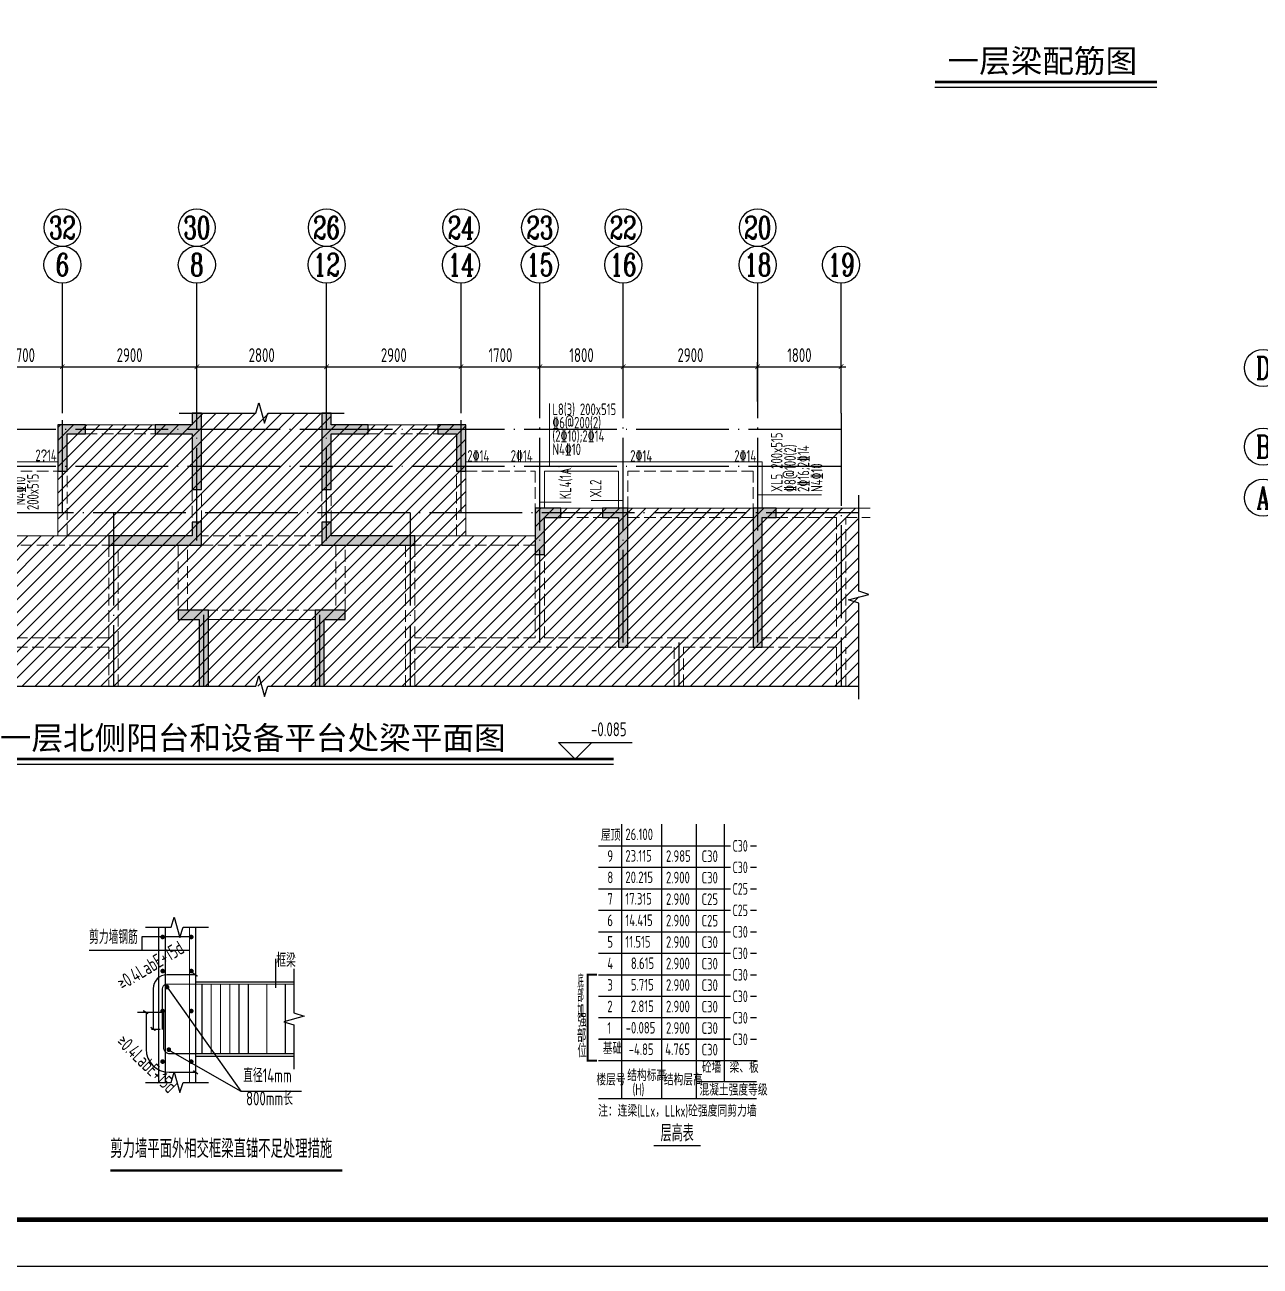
# Model space of a CAD drawing. Extents: x -668857 to 185752, y -270966 to 286822.
# Drawn here: x -87511 to -60859, y 166782 to 193553 of the extents above; entities that cross this region are included whole.
import ezdxf
from ezdxf.enums import TextEntityAlignment as Align

# ---------------------------------------------------------------- set-up
doc = ezdxf.new("R2010")
doc.units = 0
doc.header["$LTSCALE"] = 1000
doc.linetypes.add('DASH', pattern=[0.35, 0.25, -0.1])
doc.linetypes.add('DOTE', pattern=[2.42, 2, -0.2, 0.02, -0.2])
doc.layers.get('0').update_dxf_attribs({"linetype": 'CONTINUOUS'})
doc.layers.get('DEFPOINTS').update_dxf_attribs({"linetype": 'CONTINUOUS'})
for name, color, linetype in [('-TK', 7, 'CONTINUOUS'), ('A-AXIS', 1, 'CONTINUOUS'), ('A-DOTE', 10, 'DOTE'), ('AXIS_NUM', 7, 'CONTINUOUS'), ('DIM', 2, 'CONTINUOUS'), ('HATCH', 8, 'CONTINUOUS'), ('LINK', 6, 'CONTINUOUS'), ('REIND', 1, 'CONTINUOUS'), ('S-0-TEXT', 7, 'CONTINUOUS'), ('S-B表格', 2, 'CONTINUOUS'), ('S-L主梁线', 4, 'DASH'), ('S-L梁编号', 6, 'CONTINUOUS'), ('S-L梁配筋', 7, 'CONTINUOUS'), ('S-Q墙填充', 252, 'CONTINUOUS'), ('S-Q墙实线', 6, 'CONTINUOUS'), ('S-Y一般标注', 3, 'CONTINUOUS'), ('S-引出线', 40, 'CONTINUOUS'), ('S-文字', 7, 'CONTINUOUS'), ('S-标高', 3, 'CONTINUOUS'), ('TEXT', 2, 'CONTINUOUS'), ('THIN', 7, 'CONTINUOUS')]:
    doc.layers.add(name, color=color, linetype=linetype)
doc.layers.add('7549', color=9, linetype='CONTINUOUS', lineweight=18)
doc.styles.add('-宋体', font='', dxfattribs={"width": 0.7, "height": 300, "bigfont": '宋体.TTF'})
doc.styles.add('TSSD_Axis', font='complex.shx', dxfattribs={"width": 0.7, "bigfont": 'hztxt.shx'})
doc.styles.add('TSSD_DIMENSION', font='Tssdeng.shx', dxfattribs={"width": 0.7, "bigfont": 'tssdchn.shx'})
doc.styles.add('TSSD_Label', font='Tssdeng.shx', dxfattribs={"width": 0.7, "bigfont": 'hztxt.shx'})
doc.styles.add('TSSD_Norm', font='Tssdeng.shx', dxfattribs={"bigfont": 'tssdchn.shx'})
doc.styles.add('TSSD_REIN', font='tssdeng.shx', dxfattribs={"width": 0.7, "height": 300, "bigfont": 'tssdchn.shx'})
doc.styles.get('-宋体').set_extended_font_data('SimSun')
doc.dimstyles.new('TSSD_100_100', dxfattribs={"dimtxt": 300, "dimasz": 100, "dimexe": 100, "dimexo": 250, "dimgap": 100, "dimtad": 1, "dimdec": 0, "dimzin": 0, "dimdsep": 46, "dimtxsty": 'TSSD_DIMENSION', "dimblk": 'ARCHTICK', "dimcen": 0, "dimdle": 100, "dimclrt": 7, "dimadec": 0, "dimazin": 0, "dimtfac": 1, "dimtdec": 0, "dimtix": 1, "dimtmove": 2, "dimatfit": 3, "dimldrblk": 'ARCHTICK', "dimfxl": 1, "dimtolj": 1, "dimtzin": 0, "dimarcsym": 0})

# ---------------------------------------------------------------- blocks, each defined once
blk = doc.blocks.new('B20200424131938')
at = {"layer": '7549', "const_width": 40}
blk.add_lwpolyline([(417, 3688), (217, 3688), (217, 1834), (417, 1834)], dxfattribs=at)
at = {"layer": 'S-0-TEXT'}
blk.add_lwpolyline([(1641, 0, 27, 27, 0), (2658, 0, 0, 0, 0)], format="xyseb", dxfattribs=at)
at = {"layer": 'S-B表格'}
for p, q in [((952, 1021), (952, 6932)), ((1817, 1021), (1817, 6932)), ((2567, 1021), (2567, 6932)), ((3167, 1385), (3167, 6932)), ((452, 6469), (3167, 6469)), ((452, 6469), (3167, 6469)), ((3167, 6469), (3298, 6469)), ((3167, 6469), (3298, 6469)), ((3167, 6469), (3298, 6469)), ((3731, 6469), (3862, 6469)), ((3731, 6469), (3862, 6469)), ((3731, 6469), (3862, 6469)), ((452, 6005), (3167, 6005)), ((452, 6005), (3167, 6005)), ((3167, 6005), (3298, 6005)), ((3167, 6005), (3298, 6005)), ((3167, 6005), (3298, 6005)), ((3731, 6005), (3862, 6005)), ((3731, 6005), (3862, 6005)), ((3731, 6005), (3862, 6005)), ((452, 5542), (3167, 5542)), ((452, 5542), (3167, 5542)), ((3167, 5542), (3298, 5542)), ((3167, 5542), (3298, 5542)), ((3167, 5542), (3298, 5542)), ((3731, 5542), (3862, 5542)), ((3731, 5542), (3862, 5542)), ((3731, 5542), (3862, 5542)), ((452, 5078), (3167, 5078)), ((452, 5078), (3167, 5078)), ((3167, 5078), (3298, 5078)), ((3167, 5078), (3298, 5078)), ((3167, 5078), (3298, 5078)), ((3731, 5078), (3862, 5078)), ((3731, 5078), (3862, 5078)), ((3731, 5078), (3862, 5078)), ((452, 4615), (3167, 4615)), ((3167, 4615), (3298, 4615)), ((3731, 4615), (3862, 4615)), ((452, 4151), (3167, 4151)), ((3167, 4151), (3298, 4151)), ((3731, 4151), (3862, 4151)), ((452, 3688), (3167, 3688)), ((3167, 3688), (3298, 3688)), ((3731, 3688), (3862, 3688)), ((452, 3224), (3167, 3224)), ((3167, 3224), (3298, 3224)), ((3731, 3224), (3862, 3224)), ((452, 2761), (3167, 2761)), ((3167, 2761), (3298, 2761)), ((3731, 2761), (3862, 2761)), ((452, 2297), (3167, 2297)), ((3167, 2297), (3298, 2297)), ((3731, 2297), (3862, 2297)), ((452, 1834), (3167, 1834)), ((452, 1834), (3862, 1834)), ((452, 1834), (2854, 1834)), ((452, 1834), (2854, 1834)), ((2567, 1385), (3862, 1385)), ((452, 1021), (3862, 1021))]:
    blk.add_line(p, q, dxfattribs=at)
at = {"style": 'TSSD_REIN'}
for s, width, p, p2 in [('底', 0.535575, (-3, 3408), (134, 3408)), ('部', 0.530918, (-3, 3100), (134, 3100)), ('加', 0.526341, (-3, 2774), (134, 2774))]:
    blk.add_text(s, height=285, dxfattribs=dict(at, width=width)).set_placement(p, p2, align=Align.FIT)
for s, height, width, p in [('强', 285, 0.535575, (-3, 2477)), ('部', 285, 0.535575, (-13, 2146)), ('位', 285, 0.535575, (-3, 1820)), ('砼墙', 250, 0.7, (2681, 1495)), ('梁、板', 250, 0.7, (3279, 1495))]:
    blk.add_text(s, height=height, dxfattribs=dict(at, width=width)).set_placement(p, align=Align.BOTTOM_LEFT)
for s, width, p in [('结构标高', 0.65, (1070, 1392)), ('楼层号', 0.7, (405, 1299)), ('(H)', 0.65, (1188, 1086)), ('结构层高', 0.7, (1860, 1299)), ('混凝土强度等级', 0.7, (2629, 1080))]:
    blk.add_text(s, height=250, dxfattribs=dict(at, width=width)).set_placement(p)
at = {"layer": 'S-0-TEXT', "style": 'TSSD_REIN', "width": 0.7}
blk.add_text('层高表', height=360, dxfattribs=at).set_placement((1790, 90))
at = {"layer": 'S-B表格', "style": 'TSSD_REIN'}
for s, width, p in [('屋顶', 0.65, (503, 6575)), ('26.100', 0.7, (1031, 6590)), ('C30', 0.65, (3345, 6341)), ('9', 0.7, (642, 6123)), ('23.115', 0.7, (1031, 6126)), ('2.985', 0.7, (1907, 6121)), ('C30', 0.7, (2675, 6118)), ('8', 0.7, (642, 5660)), ('20.215', 0.7, (1031, 5663)), ('2.900', 0.7, (1907, 5658)), ('C30', 0.7, (2675, 5654)), ('C30', 0.65, (3345, 5877)), ('C25', 0.65, (3345, 5414)), ('7', 0.7, (642, 5196)), ('17.315', 0.7, (1031, 5199)), ('2.900', 0.7, (1907, 5194)), ('C25', 0.7, (2675, 5191)), ('C25', 0.65, (3345, 4950)), ('6', 0.7, (642, 4733)), ('14.415', 0.7, (1031, 4736)), ('2.900', 0.7, (1907, 4731)), ('C25', 0.7, (2675, 4727)), ('C30', 0.65, (3345, 4487)), ('5', 0.7, (642, 4269)), ('11.515', 0.7, (1031, 4272)), ('2.900', 0.7, (1907, 4267)), ('C30', 0.7, (2675, 4264)), ('4', 0.7, (642, 3806)), ('8.615', 0.7, (1150, 3809)), ('2.900', 0.7, (1907, 3804)), ('C30', 0.7, (2675, 3800)), ('C30', 0.65, (3345, 4023)), ('C30', 0.65, (3345, 3560)), ('3', 0.7, (642, 3342)), ('5.715', 0.7, (1150, 3345)), ('2.900', 0.7, (1907, 3340)), ('C30', 0.7, (2675, 3337)), ('C30', 0.65, (3345, 3096)), ('2', 0.7, (642, 2879)), ('2.815', 0.7, (1150, 2882)), ('2.900', 0.7, (1907, 2877)), ('C30', 0.7, (2675, 2873)), ('C30', 0.65, (3345, 2633)), ('1', 0.7, (642, 2415)), ('-0.085', 0.7, (1038, 2418)), ('2.900', 0.7, (1907, 2413)), ('C30', 0.7, (2675, 2410)), ('C30', 0.65, (3345, 2169)), ('基础', 0.7, (545, 1974)), ('-4.85', 0.7, (1103, 1955)), ('4.765', 0.7, (1891, 1955)), ('C30', 0.7, (2675, 1946))]:
    blk.add_text(s, height=250, dxfattribs=dict(at, width=width)).set_placement(p)
at = {"layer": 'TEXT', "style": 'TSSD_REIN', "width": 0.65}
blk.add_text('注：连梁(LLx，LLkx)砼强度同剪力墙', height=250, dxfattribs=at).set_placement((443, 627))
blk = doc.blocks.new('A$C2E181E2C')
at = {"linetype": 'Continuous'}
for points in [[(1215, 5268), (1765, 5268), (1835, 5488), (1955, 5048), (2025, 5268), (2575, 5268)], [(1495, 5268), (1495, 1922)], [(2295, 5268), (2295, 1922)], [(4415, 4371), (4415, 3421), (4635, 3351), (4195, 3231), (4415, 3161), (4415, 2211)], [(2295, 4091), (4415, 4091)], [(2295, 2491), (4415, 2491)], [(1215, 1922), (1765, 1922), (1835, 2142), (1955, 1702), (2025, 1922), (2575, 1922)]]:
    blk.add_lwpolyline(points, dxfattribs=at)
at = {"linetype": 'Continuous', "const_width": 50}
blk.add_lwpolyline([(453, 25), (5462, 25)], dxfattribs=at)
at = {"layer": 'DIM'}
for p, q in [((2295, 4241), (1678, 4241)), ((1378, 3941), (1378, 3062)), ((1546, 3430), (1042, 3430)), ((1226, 3430), (1226, 2641)), ((1726, 2141), (2295, 2141))]:
    blk.add_line(p, q, dxfattribs=at)
at = {"layer": 'DIM', "const_width": 30}
for points in [[(2232, 4284), (2336, 4212)], [(1164, 3473), (1267, 3401)], [(1324, 3111), (1428, 3039)], [(2243, 2177), (2347, 2104)]]:
    blk.add_lwpolyline(points, dxfattribs=at)
at = {"layer": 'DIM'}
blk.add_lwpolyline([(1532, 3062), (1341, 3062)], dxfattribs=at)
for centre, radius, start, end in [((1678, 3941), 300, 90, 180), ((1726, 2641), 500, 180, 270)]:
    blk.add_arc(centre, radius, start, end, dxfattribs=at)
at = {"layer": 'LINK', "color": 1, "const_width": 25}
for points in [[(1641, 5268), (1641, 1922)], [(2162, 5268), (2162, 1922)], [(2432, 4041), (2432, 2541)], [(2632, 4041), (2632, 2541)], [(2832, 4041), (2832, 2541)], [(3032, 4041), (3032, 2541)], [(3232, 4041), (3232, 2541)], [(3432, 4041), (3432, 2541)], [(3832, 4041), (3832, 2541)], [(4232, 4041), (4232, 2541)]]:
    blk.add_lwpolyline(points, dxfattribs=at)
for points in [[(4415, 4041), (1678, 4041, 0.414214), (1578, 3941), (1578, 3062)], [(1607, 3430), (1607, 2641, 0.300979), (1726, 2541), (4415, 2541)]]:
    blk.add_lwpolyline(points, format="xyb", dxfattribs=at)
at = {"layer": 'REIND', "const_width": 50}
for points in [[(1608, 5058, 1), (1558, 5058, 1)], [(2226, 5058, 1), (2176, 5058, 1)], [(1610, 4324, 1), (1560, 4324, 1)], [(2228, 4324, 1), (2178, 4324, 1)], [(1703, 3978, 1), (1653, 3978, 1)], [(1608, 3461, 1), (1558, 3461, 1)], [(2226, 3461, 1), (2176, 3461, 1)], [(1742, 2629, 1), (1692, 2629, 1)], [(1608, 2370, 1), (1558, 2370, 1)], [(2226, 2370, 1), (2176, 2370, 1)]]:
    blk.add_lwpolyline(points, format="xyb", close=True, dxfattribs=at)
at = {"layer": 'THIN'}
for p, q in [((2226, 5058), (1138, 5058)), ((1138, 5058), (1138, 4767)), ((2162, 4767), (0, 4767)), ((1678, 3978), (3271, 1732)), ((1692, 2629), (3271, 1732)), ((3271, 1732), (4577, 1732))]:
    blk.add_line(p, q, dxfattribs=at)
blk.add_lwpolyline([(4015, 4584), (4015, 3965)], dxfattribs=at)
at = {"layer": 'TEXT', "color": 0, "style": 'TSSD_Norm', "width": 0.7}
blk.add_text('剪力墙平面外相交框梁直锚不足处理措施', height=400, dxfattribs=at).set_placement((454, 172), align=Align.BOTTOM_LEFT)
at = {"layer": 'THIN', "style": 'TSSD_REIN', "width": 0.7}
for s, p in [('剪力墙钢筋', (-2, 4818)), ('框梁', (4036, 4317)), ('直径14mm', (3321, 1833)), ('800mm长', (3383, 1337))]:
    blk.add_text(s, height=300, dxfattribs=at).set_placement(p, align=Align.BOTTOM_LEFT)
for rotation, p in [(31.4301, (766, 3828)), (316.0621, (504, 2706))]:
    blk.add_text('≥0.4LabE+15d', height=300, rotation=rotation, dxfattribs=at).set_placement(p, align=Align.BOTTOM_LEFT)
blk = doc.blocks.new('A1')
blk.add_lwpolyline([(0, 59400), (0, 0), (84100, 0), (84100, 59400)], close=True)
at = {"const_width": 100}
blk.add_lwpolyline([(2500, 58400), (2500, 1000), (83100, 1000), (83100, 58400)], close=True, dxfattribs=at)
blk = doc.blocks.new('ts_axno')
at = {"color": 0, "linetype": 'ByBlock', "lineweight": -2}
blk.add_circle((0, 0), 0.5, dxfattribs=at)
at = {"color": 0, "linetype": 'ByBlock', "lineweight": -2, "style": 'TSSD_Axis', "width": 0.7}
blk.add_attdef('A', text='', height=0.6, dxfattribs=at).set_placement((0, 0), align=Align.MIDDLE_CENTER)
blk = doc.blocks.new('_ArchTick')
at = {"color": 0, "linetype": 'ByBlock', "const_width": 0.15}
blk.add_lwpolyline([(-0.5, -0.5), (0.5, 0.5)], dxfattribs=at)
blk = doc.blocks.new('*D1109')
at = {"layer": 'DEFPOINTS', "color": 0, "transparency": 16777216}
for p in [(-202851, 346512), (-204551, 345512), (-202851, 345512)]:
    blk.add_point(p, dxfattribs=at)
at = {"layer": 'S-Y一般标注', "color": 0, "lineweight": -2, "transparency": 16777216}
for p, q in [((-204651, 346512), (-202751, 346512)), ((-204551, 345762), (-204551, 346612)), ((-202851, 345762), (-202851, 346612))]:
    blk.add_line(p, q, dxfattribs=at)
at = {"layer": 'S-Y一般标注', "color": 0, "lineweight": -2, "transparency": 16777216, "xscale": 100, "yscale": 100, "zscale": 100, "rotation": 180}
blk.add_blockref('_ArchTick', (-204551, 346512), dxfattribs=at)
at = {"layer": 'S-Y一般标注', "color": 0, "lineweight": -2, "transparency": 16777216, "xscale": 100, "yscale": 100, "zscale": 100}
blk.add_blockref('_ArchTick', (-202851, 346512), dxfattribs=at)
at = {"layer": 'S-Y一般标注', "color": 7, "transparency": 16777216, "insert": (-203701, 346762), "char_height": 300, "attachment_point": 5, "style": 'TSSD_DIMENSION'}
blk.add_mtext('\\A1;1700', dxfattribs=at)
blk = doc.blocks.new('*D1110')
at = {"layer": 'DEFPOINTS', "color": 0, "transparency": 16777216}
for p in [(-199951, 346512), (-202851, 345512), (-199951, 345512)]:
    blk.add_point(p, dxfattribs=at)
at = {"layer": 'S-Y一般标注', "color": 0, "lineweight": -2, "transparency": 16777216}
for p, q in [((-202951, 346512), (-199851, 346512)), ((-202851, 345762), (-202851, 346612)), ((-199951, 345762), (-199951, 346612))]:
    blk.add_line(p, q, dxfattribs=at)
at = {"layer": 'S-Y一般标注', "color": 0, "lineweight": -2, "transparency": 16777216, "xscale": 100, "yscale": 100, "zscale": 100, "rotation": 180}
blk.add_blockref('_ArchTick', (-202851, 346512), dxfattribs=at)
at = {"layer": 'S-Y一般标注', "color": 0, "lineweight": -2, "transparency": 16777216, "xscale": 100, "yscale": 100, "zscale": 100}
blk.add_blockref('_ArchTick', (-199951, 346512), dxfattribs=at)
at = {"layer": 'S-Y一般标注', "color": 7, "transparency": 16777216, "insert": (-201401, 346762), "char_height": 300, "attachment_point": 5, "style": 'TSSD_DIMENSION'}
blk.add_mtext('\\A1;2900', dxfattribs=at)
blk = doc.blocks.new('*D1111')
at = {"layer": 'DEFPOINTS', "color": 0, "transparency": 16777216}
for p in [(-197151, 346512), (-199951, 345512), (-197151, 345512)]:
    blk.add_point(p, dxfattribs=at)
at = {"layer": 'S-Y一般标注', "color": 0, "lineweight": -2, "transparency": 16777216}
for p, q in [((-200051, 346512), (-197051, 346512)), ((-199951, 345762), (-199951, 346612)), ((-197151, 345762), (-197151, 346612))]:
    blk.add_line(p, q, dxfattribs=at)
at = {"layer": 'S-Y一般标注', "color": 0, "lineweight": -2, "transparency": 16777216, "xscale": 100, "yscale": 100, "zscale": 100, "rotation": 180}
blk.add_blockref('_ArchTick', (-199951, 346512), dxfattribs=at)
at = {"layer": 'S-Y一般标注', "color": 0, "lineweight": -2, "transparency": 16777216, "xscale": 100, "yscale": 100, "zscale": 100}
blk.add_blockref('_ArchTick', (-197151, 346512), dxfattribs=at)
at = {"layer": 'S-Y一般标注', "color": 7, "transparency": 16777216, "insert": (-198551, 346762), "char_height": 300, "attachment_point": 5, "style": 'TSSD_DIMENSION'}
blk.add_mtext('\\A1;2800', dxfattribs=at)
blk = doc.blocks.new('*D1112')
at = {"layer": 'DEFPOINTS', "color": 0, "transparency": 16777216}
for p in [(-194251, 346512), (-197151, 345512), (-194251, 345512)]:
    blk.add_point(p, dxfattribs=at)
at = {"layer": 'S-Y一般标注', "color": 0, "lineweight": -2, "transparency": 16777216}
for p, q in [((-197251, 346512), (-194151, 346512)), ((-197151, 345762), (-197151, 346612)), ((-194251, 345762), (-194251, 346612))]:
    blk.add_line(p, q, dxfattribs=at)
at = {"layer": 'S-Y一般标注', "color": 0, "lineweight": -2, "transparency": 16777216, "xscale": 100, "yscale": 100, "zscale": 100, "rotation": 180}
blk.add_blockref('_ArchTick', (-197151, 346512), dxfattribs=at)
at = {"layer": 'S-Y一般标注', "color": 0, "lineweight": -2, "transparency": 16777216, "xscale": 100, "yscale": 100, "zscale": 100}
blk.add_blockref('_ArchTick', (-194251, 346512), dxfattribs=at)
at = {"layer": 'S-Y一般标注', "color": 7, "transparency": 16777216, "insert": (-195701, 346762), "char_height": 300, "attachment_point": 5, "style": 'TSSD_DIMENSION'}
blk.add_mtext('\\A1;2900', dxfattribs=at)
blk = doc.blocks.new('*D1113')
at = {"layer": 'DEFPOINTS', "color": 0, "transparency": 16777216}
for p in [(-192551, 346512), (-194251, 345512), (-192551, 345512)]:
    blk.add_point(p, dxfattribs=at)
at = {"layer": 'S-Y一般标注', "color": 0, "lineweight": -2, "transparency": 16777216}
for p, q in [((-194351, 346512), (-192451, 346512)), ((-194251, 345762), (-194251, 346612)), ((-192551, 345762), (-192551, 346612))]:
    blk.add_line(p, q, dxfattribs=at)
at = {"layer": 'S-Y一般标注', "color": 0, "lineweight": -2, "transparency": 16777216, "xscale": 100, "yscale": 100, "zscale": 100, "rotation": 180}
blk.add_blockref('_ArchTick', (-194251, 346512), dxfattribs=at)
at = {"layer": 'S-Y一般标注', "color": 0, "lineweight": -2, "transparency": 16777216, "xscale": 100, "yscale": 100, "zscale": 100}
blk.add_blockref('_ArchTick', (-192551, 346512), dxfattribs=at)
at = {"layer": 'S-Y一般标注', "color": 7, "transparency": 16777216, "insert": (-193401, 346762), "char_height": 300, "attachment_point": 5, "style": 'TSSD_DIMENSION'}
blk.add_mtext('\\A1;1700', dxfattribs=at)
blk = doc.blocks.new('*D1114')
at = {"layer": 'DEFPOINTS', "color": 0, "transparency": 16777216}
for p in [(-190751, 346512), (-192551, 345512), (-190751, 345512)]:
    blk.add_point(p, dxfattribs=at)
at = {"layer": 'S-Y一般标注', "color": 0, "lineweight": -2, "transparency": 16777216}
for p, q in [((-192651, 346512), (-190651, 346512)), ((-192551, 345762), (-192551, 346612)), ((-190751, 345762), (-190751, 346612))]:
    blk.add_line(p, q, dxfattribs=at)
at = {"layer": 'S-Y一般标注', "color": 0, "lineweight": -2, "transparency": 16777216, "xscale": 100, "yscale": 100, "zscale": 100, "rotation": 180}
blk.add_blockref('_ArchTick', (-192551, 346512), dxfattribs=at)
at = {"layer": 'S-Y一般标注', "color": 0, "lineweight": -2, "transparency": 16777216, "xscale": 100, "yscale": 100, "zscale": 100}
blk.add_blockref('_ArchTick', (-190751, 346512), dxfattribs=at)
at = {"layer": 'S-Y一般标注', "color": 7, "transparency": 16777216, "insert": (-191651, 346762), "char_height": 300, "attachment_point": 5, "style": 'TSSD_DIMENSION'}
blk.add_mtext('\\A1;1800', dxfattribs=at)
blk = doc.blocks.new('*D1115')
at = {"layer": 'DEFPOINTS', "color": 0, "transparency": 16777216}
for p in [(-187851, 346512), (-190751, 345512), (-187851, 345512)]:
    blk.add_point(p, dxfattribs=at)
at = {"layer": 'S-Y一般标注', "color": 0, "lineweight": -2, "transparency": 16777216}
for p, q in [((-190851, 346512), (-187751, 346512)), ((-190751, 345762), (-190751, 346612)), ((-187851, 345762), (-187851, 346612))]:
    blk.add_line(p, q, dxfattribs=at)
at = {"layer": 'S-Y一般标注', "color": 0, "lineweight": -2, "transparency": 16777216, "xscale": 100, "yscale": 100, "zscale": 100, "rotation": 180}
blk.add_blockref('_ArchTick', (-190751, 346512), dxfattribs=at)
at = {"layer": 'S-Y一般标注', "color": 0, "lineweight": -2, "transparency": 16777216, "xscale": 100, "yscale": 100, "zscale": 100}
blk.add_blockref('_ArchTick', (-187851, 346512), dxfattribs=at)
at = {"layer": 'S-Y一般标注', "color": 7, "transparency": 16777216, "insert": (-189301, 346762), "char_height": 300, "attachment_point": 5, "style": 'TSSD_DIMENSION'}
blk.add_mtext('\\A1;2900', dxfattribs=at)
blk = doc.blocks.new('*D1116')
at = {"layer": 'DEFPOINTS', "color": 0, "transparency": 16777216}
for p in [(-186051, 346512), (-187851, 345512), (-186051, 345512)]:
    blk.add_point(p, dxfattribs=at)
at = {"layer": 'S-Y一般标注', "color": 0, "lineweight": -2, "transparency": 16777216}
for p, q in [((-187951, 346512), (-185951, 346512)), ((-187851, 345762), (-187851, 346612)), ((-186051, 345762), (-186051, 346612))]:
    blk.add_line(p, q, dxfattribs=at)
at = {"layer": 'S-Y一般标注', "color": 0, "lineweight": -2, "transparency": 16777216, "xscale": 100, "yscale": 100, "zscale": 100, "rotation": 180}
blk.add_blockref('_ArchTick', (-187851, 346512), dxfattribs=at)
at = {"layer": 'S-Y一般标注', "color": 0, "lineweight": -2, "transparency": 16777216, "xscale": 100, "yscale": 100, "zscale": 100}
blk.add_blockref('_ArchTick', (-186051, 346512), dxfattribs=at)
at = {"layer": 'S-Y一般标注', "color": 7, "transparency": 16777216, "insert": (-186951, 346762), "char_height": 300, "attachment_point": 5, "style": 'TSSD_DIMENSION'}
blk.add_mtext('\\A1;1800', dxfattribs=at)
blk = doc.blocks.new('20210825.10322712')
at = {"layer": 'A-AXIS'}
ref = blk.add_blockref('ts_axno', (400, 9117), dxfattribs=dict(at, xscale=800, yscale=800, zscale=800, rotation=180))
ref.add_attrib('C', 'D', dxfattribs={"layer": 'AXIS_NUM', "height": 480, "style": 'TSSD_Axis', "width": 0.7}).set_placement((400, 9117), align=Align.MIDDLE_CENTER)
ref = blk.add_blockref('ts_axno', (400, 7417), dxfattribs=dict(at, xscale=800, yscale=800, zscale=800))
ref.add_attrib('A', 'B', dxfattribs={"layer": 'AXIS_NUM', "height": 480, "style": 'TSSD_Axis', "width": 0.7}).set_placement((400, 7417), align=Align.MIDDLE_CENTER)
ref = blk.add_blockref('ts_axno', (400, 6317), dxfattribs=dict(at, xscale=800, yscale=800, zscale=800))
ref.add_attrib('F', 'A', dxfattribs={"layer": 'AXIS_NUM', "height": 480, "style": 'TSSD_Axis', "width": 0.7}).set_placement((400, 6317), align=Align.MIDDLE_CENTER)
blk = doc.blocks.new('20210825.10322523')
at = {"layer": 'HATCH'}
h = blk.add_hatch(dxfattribs=at)
h.set_pattern_fill('METAL', color=252, scale=50, style=0)
h.set_pattern_definition([(45, (215650.65, -332357.04), (-141.42136, 141.42136), [])])
h.paths.add_polyline_path([(4500, 5523.7), (4500, 1684.2), (29980, 1684.2), (29980, 5523.7), (23000, 5523.7), (23000, 4924), (21500, 4924), (21500, 7323.7), (18600, 7323.7), (18600, 7573.7), (15600, 7573.7), (15600, 7323.7), (12700, 7323.7), (12700, 4924), (11200, 4924), (11200, 5523.7)])
at = {"layer": 'S-Q墙填充'}
h = blk.add_hatch(color=252, dxfattribs=at)
h.dxf.hatch_style = 1
h.paths.add_polyline_path([(15800, 7223.7), (15800, 7573.7), (15600, 7573.7), (15600, 7323.7), (14799.9, 7323.7), (14799.9, 7123.7), (15600, 7123.7), (15600, 5923.7), (15800, 5923.7)])
h = blk.add_hatch(color=252, dxfattribs=at)
h.dxf.hatch_style = 1
h.paths.add_polyline_path([(18400, 7223.7), (18400, 5923.7), (18600, 5923.7), (18600, 7123.7), (19399.6, 7123.7), (19399.6, 7323.7), (18600, 7323.7), (18600, 7573.7), (18400, 7573.7)])
h = blk.add_hatch(color=252, dxfattribs=at)
h.dxf.hatch_style = 1
h.paths.add_polyline_path([(12900, 7123.7), (13299.9, 7123.7), (13299.9, 7323.7), (12700, 7323.7), (12700, 6323.7), (12900, 6323.7)])
h = blk.add_hatch(color=252, dxfattribs=at)
h.dxf.hatch_style = 1
h.paths.add_polyline_path([(21500, 7323.7), (20900.1, 7323.7), (20900.1, 7123.7), (21300, 7123.7), (21300, 6323.7), (21500, 6323.7)])
h = blk.add_hatch(color=252, dxfattribs=at)
h.dxf.hatch_style = 1
h.paths.add_polyline_path([(23000, 5523.7), (23000, 4523.7), (23200, 4523.7), (23200, 5323.7), (23549.9, 5323.7), (23549.9, 5523.7)])
h = blk.add_hatch(color=252, dxfattribs=at)
h.dxf.hatch_style = 1
h.paths.add_polyline_path([(25000, 5523.7), (24450, 5523.7), (24450, 5323.7), (24800, 5323.7), (24800, 2523.7), (25000, 2523.7)])
h = blk.add_hatch(color=252, dxfattribs=at)
h.dxf.hatch_style = 1
h.paths.add_polyline_path([(27700, 5523.7), (27700, 2523.7), (27900, 2523.7), (27900, 5323.7), (28199.9, 5323.7), (28199.9, 5523.7)])
h = blk.add_hatch(color=252, dxfattribs=at)
h.dxf.hatch_style = 1
h.paths.add_polyline_path([(15800, 4724), (15800, 5224), (15600, 5224), (15600, 4924), (15399.9, 4924), (13800, 4924), (13800, 4724), (15399.9, 4724)])
h = blk.add_hatch(color=252, dxfattribs=at)
h.dxf.hatch_style = 1
h.paths.add_polyline_path([(18600, 4924), (18600, 5224), (18400, 5224), (18400, 4724), (18799.9, 4724), (20400, 4724), (20400, 4924), (18799.9, 4924)])
h = blk.add_hatch(color=252, dxfattribs=at)
h.dxf.hatch_style = 1
h.paths.add_polyline_path([(15750, 1684.2), (15950, 1684.2), (15950, 3323.7), (15299.9, 3323.7), (15299.9, 3123.7), (15750, 3123.7)])
h = blk.add_hatch(color=252, dxfattribs=at)
h.dxf.hatch_style = 1
h.paths.add_polyline_path([(18250, 1684.2), (18450, 1684.2), (18450, 3123.7), (18899.9, 3123.7), (18899.9, 3323.7), (18250, 3323.7)])
at = {"layer": 'A-AXIS'}
for p, q in [((12800, 7573.7), (12800, 10373.7)), ((15700, 7573.7), (15700, 10373.7)), ((18500, 7573.7), (18500, 10373.7)), ((21400, 7573.7), (21400, 10373.7)), ((23100, 7573.7), (23100, 10373.7)), ((24900, 7573.7), (24900, 10373.7)), ((27800, 7573.7), (27800, 10373.7)), ((29600, 7573.7), (29600, 10373.7))]:
    blk.add_line(p, q, dxfattribs=at)
at = {"layer": 'A-DOTE'}
for p, q in [((12800, 5423.7), (12800, 7573.7)), ((15700, 4824), (15700, 7573.7)), ((18500, 4824), (18500, 7573.7)), ((21400, 5423.7), (21400, 7573.7)), ((23100, 2623.7), (23100, 7573.7)), ((24900, 2623.7), (24900, 7573.7)), ((27800, 2623.7), (27800, 7573.7)), ((29600, 7573.7), (29600, 1684.2)), ((29600, 7223.7), (3600, 7223.7)), ((29600, 6423.7), (3600, 6423.7)), ((29980, 5423.7), (3600, 5423.7)), ((13900.2, 5423.7), (13900.1, 1684.2)), ((20299.8, 5423.7), (20299.9, 1684.2)), ((15850, 1684.2), (15850, 3223.7)), ((18350, 1684.2), (18350, 3223.7)), ((26100, 2623.7), (26100, 1684.2))]:
    blk.add_line(p, q, dxfattribs=at)
at = {"layer": 'S-L主梁线', "linetype": 'ByBlock', "lineweight": 18}
for p, q in [((14799.9, 7323.7), (13299.9, 7323.7)), ((20900.1, 7323.7), (19399.6, 7323.7)), ((12700, 6523.7), (11100, 6523.7)), ((23100, 6523.7), (21500, 6523.7)), ((24900, 6523.7), (23100, 6523.7)), ((27900, 6523.7), (24900, 6523.7)), ((27900, 5523.7), (27900, 6523.7)), ((12700, 6323.7), (12700, 4924)), ((21500, 6323.7), (21500, 4924)), ((23200, 6323.7), (24800, 6323.7)), ((23200, 5523.7), (23200, 6323.7)), ((24800, 6323.7), (24800, 5523.7)), ((24450, 5523.7), (23549.9, 5523.7)), ((27700, 5523.7), (25000, 5523.7)), ((30224.5, 5523.7), (28199.9, 5523.7)), ((13800, 4924), (11200, 4924)), ((20400, 4924), (23000, 4924)), ((15950, 3123.7), (18250, 3123.7))]:
    blk.add_line(p, q, dxfattribs=at)
at = {"layer": 'S-L主梁线', "linetype": 'DASH', "lineweight": 18}
for p, q in [((13299.9, 7123.7), (14799.9, 7123.7)), ((19399.6, 7123.7), (20900.1, 7123.7)), ((11200, 6323.7), (12700, 6323.7)), ((12900, 4924), (12900, 6323.7)), ((21300, 4924), (21300, 6323.7)), ((21500, 6323.7), (23000, 6323.7)), ((23000, 6323.7), (23000, 5523.7)), ((25000, 6323.7), (27700, 6323.7)), ((25000, 5523.7), (25000, 6323.7)), ((27700, 6323.7), (27700, 5523.7)), ((15600, 5923.7), (15600, 5224)), ((15800, 5224), (15800, 5923.7)), ((18400, 5923.7), (18400, 5224)), ((18600, 5224), (18600, 5923.7)), ((23549.9, 5323.7), (24450, 5323.7)), ((25000, 5323.7), (27700, 5323.7)), ((28199.9, 5323.7), (29500, 5323.7)), ((29500, 5323.7), (29500, 2723.7)), ((29700, 2723.7), (29700, 5323.7)), ((29700, 5323.7), (30224.5, 5323.7)), ((18400, 4924), (15800, 4924)), ((11200, 4724), (13800, 4724)), ((13800, 4724), (13800, 2723.7)), ((14000, 2623.7), (14000, 4724)), ((15299.9, 4724), (15299.9, 3323.7)), ((15499.9, 3323.7), (15499.9, 4724)), ((15800, 4724), (18400, 4724)), ((18699.9, 4724), (18699.9, 3323.7)), ((18899.9, 3323.7), (18899.9, 4724)), ((20200, 4724), (20200, 2623.7)), ((20400, 2723.7), (20400, 4724)), ((23000, 4724), (20400, 4724)), ((23000, 4523.7), (23000, 2723.7)), ((23200, 2723.7), (23200, 4523.7)), ((18250, 3323.7), (15950, 3323.7)), ((13800, 2723.7), (11200, 2723.7)), ((23000, 2723.7), (20400, 2723.7)), ((24800, 2723.7), (23200, 2723.7)), ((26100, 2723.7), (25000, 2723.7)), ((27700, 2723.7), (26100, 2723.7)), ((29500, 2723.7), (27900, 2723.7)), ((11100, 2523.7), (13800, 2523.7)), ((13800, 2523.7), (13800, 1684.2)), ((14000, 1684.2), (14000, 2623.7)), ((20200, 2623.7), (20200, 1684.2)), ((20400, 2523.7), (23100, 2523.7)), ((20400, 1684.2), (20400, 2523.7)), ((23100, 2523.7), (24800, 2523.7)), ((25000, 2523.7), (26000, 2523.7)), ((26000, 2523.7), (26000, 1684.2)), ((26200, 2523.7), (27700, 2523.7)), ((26200, 1684.2), (26200, 2523.7)), ((27900, 2523.7), (29500, 2523.7)), ((29500, 2523.7), (29500, 1684.2)), ((29700, 1684.2), (29700, 2523.7))]:
    blk.add_line(p, q, dxfattribs=at)
at = {"layer": 'S-L梁编号', "lineweight": 18}
for p, q in [((23307.9, 6423.7), (23307.9, 7781.2)), ((23100, 5651.8), (23776.1, 5651.8)), ((24900, 5692), (24207.4, 5692)), ((27800, 5810.4), (29179.2, 5810.4))]:
    blk.add_line(p, q, dxfattribs=at)
at = {"layer": 'S-Q墙实线'}
for points in [[(15800, 7223.7), (15800, 7573.7), (15600, 7573.7), (15600, 7323.7), (14799.9, 7323.7), (14799.9, 7123.7), (15600, 7123.7), (15600, 5923.7), (15800, 5923.7), (15800, 7223.7)], [(15950, 1684.2), (15950, 2623.7), (15950, 3323.7), (15299.9, 3323.7), (15299.9, 3123.7), (15750, 3123.7), (15750, 2623.7), (15750, 1684.2)], [(18450, 1684.2), (18450, 2623.7), (18450, 3123.7), (18899.9, 3123.7), (18899.9, 3323.7), (18250, 3323.7), (18250, 2623.7), (18250, 1684.2)]]:
    blk.add_lwpolyline(points, dxfattribs=at)
for points in [[(18400, 7223.7), (18400, 5923.7), (18600, 5923.7), (18600, 7123.7), (19399.6, 7123.7), (19399.6, 7323.7), (18600, 7323.7), (18600, 7573.7), (18400, 7573.7)], [(12900, 7123.7), (13299.9, 7123.7), (13299.9, 7323.7), (12700, 7323.7), (12700, 6323.7), (12900, 6323.7)], [(21500, 7323.7), (20900.1, 7323.7), (20900.1, 7123.7), (21300, 7123.7), (21300, 6323.7), (21500, 6323.7)], [(23000, 5523.7), (23000, 4523.7), (23200, 4523.7), (23200, 5323.7), (23549.9, 5323.7), (23549.9, 5523.7)], [(25000, 5523.7), (24450, 5523.7), (24450, 5323.7), (24800, 5323.7), (24800, 2523.7), (25000, 2523.7)], [(27700, 5523.7), (27700, 2523.7), (27900, 2523.7), (27900, 5323.7), (28199.9, 5323.7), (28199.9, 5523.7)], [(15800, 4724), (15800, 5224), (15600, 5224), (15600, 4924), (15399.9, 4924), (13800, 4924), (13800, 4724), (15399.9, 4724)], [(18600, 4924), (18600, 5224), (18400, 5224), (18400, 4724), (18799.9, 4724), (20400, 4724), (20400, 4924), (18799.9, 4924)]]:
    blk.add_lwpolyline(points, close=True, dxfattribs=at)
at = {"layer": 'S-引出线', "color": 3, "const_width": 56}
blk.add_lwpolyline([(11176.2, 112), (24691.1, 112)], dxfattribs=at)
at = {"layer": 'S-引出线', "color": 3}
blk.add_lwpolyline([(11176.2, 0), (24691.1, 0)], dxfattribs=at)
at = {"layer": 'S-标高'}
for p, q in [((23860.7, 112), (23500.7, 472)), ((23500.7, 472), (25094.7, 472)), ((23860.7, 112), (24220.7, 472))]:
    blk.add_line(p, q, dxfattribs=at)
at = {"layer": 'THIN'}
for points in [[(15320, 7573.7), (16970, 7573.7), (17040, 7793.7), (17160, 7353.7), (17230, 7573.7), (18880, 7573.7)], [(29980, 1404.2), (29980, 3473.9), (29760, 3543.9), (30200, 3663.9), (29980, 3733.9), (29980, 5803.7)], [(4220, 1684.2), (16970, 1684.2), (17040, 1904.2), (17160, 1464.2), (17230, 1684.2), (29980, 1684.2)]]:
    blk.add_lwpolyline(points, dxfattribs=at)
at = {"layer": 'A-AXIS'}
ref = blk.add_blockref('ts_axno', (12800, 11573.7), dxfattribs=dict(at, xscale=-800, yscale=800, zscale=800))
ref.add_attrib('19', '32', dxfattribs={"layer": 'AXIS_NUM', "height": 480, "style": 'TSSD_Axis', "width": 0.7}).set_placement((12800, 11573.7), align=Align.MIDDLE_CENTER)
ref = blk.add_blockref('ts_axno', (15700, 11573.7), dxfattribs=dict(at, xscale=-800, yscale=800, zscale=800))
ref.add_attrib('18', '30', dxfattribs={"layer": 'AXIS_NUM', "height": 480, "style": 'TSSD_Axis', "width": 0.7}).set_placement((15700, 11573.7), align=Align.MIDDLE_CENTER)
ref = blk.add_blockref('ts_axno', (18500, 11573.7), dxfattribs=dict(at, xscale=-800, yscale=800, zscale=800))
ref.add_attrib('17', '26', dxfattribs={"layer": 'AXIS_NUM', "height": 480, "style": 'TSSD_Axis', "width": 0.7}).set_placement((18500, 11573.7), align=Align.MIDDLE_CENTER)
ref = blk.add_blockref('ts_axno', (21400, 11573.7), dxfattribs=dict(at, xscale=-800, yscale=800, zscale=800))
ref.add_attrib('16', '24', dxfattribs={"layer": 'AXIS_NUM', "height": 480, "style": 'TSSD_Axis', "width": 0.7}).set_placement((21400, 11573.7), align=Align.MIDDLE_CENTER)
ref = blk.add_blockref('ts_axno', (23100, 11573.7), dxfattribs=dict(at, xscale=-800, yscale=800, zscale=800))
ref.add_attrib('15', '23', dxfattribs={"layer": 'AXIS_NUM', "height": 480, "style": 'TSSD_Axis', "width": 0.7}).set_placement((23100, 11573.7), align=Align.MIDDLE_CENTER)
ref = blk.add_blockref('ts_axno', (24900, 11573.7), dxfattribs=dict(at, xscale=-800, yscale=800, zscale=800))
ref.add_attrib('14', '22', dxfattribs={"layer": 'AXIS_NUM', "height": 480, "style": 'TSSD_Axis', "width": 0.7}).set_placement((24900, 11573.7), align=Align.MIDDLE_CENTER)
ref = blk.add_blockref('ts_axno', (27800, 11573.7), dxfattribs=dict(at, xscale=-800, yscale=800, zscale=800))
ref.add_attrib('13', '20', dxfattribs={"layer": 'AXIS_NUM', "height": 480, "style": 'TSSD_Axis', "width": 0.7}).set_placement((27800, 11573.7), align=Align.MIDDLE_CENTER)
ref = blk.add_blockref('ts_axno', (12800, 10773.7), dxfattribs=dict(at, xscale=800, yscale=800, zscale=800))
ref.add_attrib('5', '6', dxfattribs={"layer": 'AXIS_NUM', "height": 480, "style": 'TSSD_Axis', "width": 0.7}).set_placement((12800, 10773.7), align=Align.MIDDLE_CENTER)
ref = blk.add_blockref('ts_axno', (15700, 10773.7), dxfattribs=dict(at, xscale=800, yscale=800, zscale=800))
ref.add_attrib('6', '8', dxfattribs={"layer": 'AXIS_NUM', "height": 480, "style": 'TSSD_Axis', "width": 0.7}).set_placement((15700, 10773.7), align=Align.MIDDLE_CENTER)
ref = blk.add_blockref('ts_axno', (18500, 10773.7), dxfattribs=dict(at, xscale=800, yscale=800, zscale=800))
ref.add_attrib('7', '12', dxfattribs={"layer": 'AXIS_NUM', "height": 480, "style": 'TSSD_Axis', "width": 0.7}).set_placement((18500, 10773.7), align=Align.MIDDLE_CENTER)
ref = blk.add_blockref('ts_axno', (21400, 10773.7), dxfattribs=dict(at, xscale=800, yscale=800, zscale=800))
ref.add_attrib('8', '14', dxfattribs={"layer": 'AXIS_NUM', "height": 480, "style": 'TSSD_Axis', "width": 0.7}).set_placement((21400, 10773.7), align=Align.MIDDLE_CENTER)
ref = blk.add_blockref('ts_axno', (23100, 10773.7), dxfattribs=dict(at, xscale=800, yscale=800, zscale=800))
ref.add_attrib('9', '15', dxfattribs={"layer": 'AXIS_NUM', "height": 480, "style": 'TSSD_Axis', "width": 0.7}).set_placement((23100, 10773.7), align=Align.MIDDLE_CENTER)
ref = blk.add_blockref('ts_axno', (24900, 10773.7), dxfattribs=dict(at, xscale=800, yscale=800, zscale=800))
ref.add_attrib('10', '16', dxfattribs={"layer": 'AXIS_NUM', "height": 480, "style": 'TSSD_Axis', "width": 0.7}).set_placement((24900, 10773.7), align=Align.MIDDLE_CENTER)
ref = blk.add_blockref('ts_axno', (27800, 10773.7), dxfattribs=dict(at, xscale=800, yscale=800, zscale=800))
ref.add_attrib('11', '18', dxfattribs={"layer": 'AXIS_NUM', "height": 480, "style": 'TSSD_Axis', "width": 0.7}).set_placement((27800, 10773.7), align=Align.MIDDLE_CENTER)
ref = blk.add_blockref('ts_axno', (29600, 10773.7), dxfattribs=dict(at, xscale=800, yscale=800, zscale=800))
ref.add_attrib('12', '19', dxfattribs={"layer": 'AXIS_NUM', "height": 480, "style": 'TSSD_Axis', "width": 0.7}).set_placement((29600, 10773.7), align=Align.MIDDLE_CENTER)
at = {"layer": 'S-L梁编号', "color": 6, "style": 'TSSD_REIN', "width": 0.7}
blk.add_text('L8(3) 200x515', height=250, dxfattribs=at).set_placement((23370.4, 7531.2))
for s, p in [('XL5 200x515', (28336, 5872.9)), ('KL4(1A)', (23776.1, 5714.3)), ('XL2', (24428.6, 5754.5))]:
    blk.add_text(s, height=250, rotation=90, dxfattribs=at).set_placement(p)
at = {"layer": 'S-L梁配筋', "color": 7, "style": 'TSSD_REIN', "width": 0.7}
for s, p in [('%%1326@200(2)', (23370.4, 7243.7)), ('(2%%13210);2%%13214', (23370.4, 6956.2)), ('2%%13214', (21535.9, 6525.8)), ('2%%13214', (22473, 6525.8)), ('N4%%13210', (23370.4, 6668.7)), ('2%%13214', (25050, 6525.8))]:
    blk.add_text(s, height=250, dxfattribs=at).set_placement(p)
for s, p in [('2\ue53214', (12676.4, 6537.2)), ('2%%13214', (27767.9, 6525.8))]:
    blk.add_text(s, height=250, dxfattribs=at).set_placement(p, align=Align.RIGHT)
for s, p in [('%%1328@100(2)', (28623.5, 5872.9)), ('N4%%13210', (29198.5, 5872.9)), ('N4%%13210', (12000, 5585.3)), ('200x515', (12287.5, 5482.8))]:
    blk.add_text(s, height=250, rotation=90, dxfattribs=at).set_placement(p)
at = {"layer": 'S-L梁配筋', "color": 1, "style": 'TSSD_REIN', "width": 0.7}
blk.add_text('2%%13216;2%%13214', height=250, rotation=90, dxfattribs=at).set_placement((28911, 5872.9))
at = {"layer": 'S-文字', "style": '-宋体'}
blk.add_text('一层北侧阳台和设备平台处梁平面图', height=500, dxfattribs=at).set_placement((11448.7, 318.5))
at = {"layer": 'S-标高', "style": 'TSSD_Label', "width": 0.7}
blk.add_text('-0.085', height=300, dxfattribs=at).set_placement((24971.6, 514.4), align=Align.BOTTOM_RIGHT)
at = {"layer": 'S-Y一般标注'}
for base, p1, p2, picture, middle in [((12800, 8573.7), (11100, 7573.7), (12800, 7573.7), '*D1109', (11950, 8823.7)), ((15700, 8573.7), (12800, 7573.7), (15700, 7573.7), '*D1110', (14250, 8823.7)), ((18500, 8573.7), (15700, 7573.7), (18500, 7573.7), '*D1111', (17100, 8823.7)), ((21400, 8573.7), (18500, 7573.7), (21400, 7573.7), '*D1112', (19950, 8823.7)), ((23100, 8573.7), (21400, 7573.7), (23100, 7573.7), '*D1113', (22250, 8823.7)), ((24900, 8573.7), (23100, 7573.7), (24900, 7573.7), '*D1114', (24000, 8823.7)), ((27800, 8573.7), (24900, 7573.7), (27800, 7573.7), '*D1115', (26350, 8823.7)), ((29600, 8573.7), (27800, 7573.7), (29600, 7573.7), '*D1116', (28700, 8823.7))]:
    dim = blk.add_linear_dim(base=base, p1=p1, p2=p2, dimstyle='TSSD_100_100', dxfattribs=at)
    dim.commit()
    dim.dimension.update_dxf_attribs({"geometry": picture, "text_midpoint": middle, "insert": (215650.7, -337937.9)})

msp = doc.modelspace()

# ---------------------------------------------------------------- linework, layer by layer
at = {"layer": 'S-B表格', "color": 6, "linetype": 'ByBlock', "ltscale": 0.5, "const_width": 30}
msp.add_lwpolyline([(-75133.91, 171677.84), (-72287.53, 171677.84)], dxfattribs=at)
at = {"layer": 'S-引出线', "color": 3, "const_width": 56}
msp.add_lwpolyline([(-67877.49, 192318.78), (-63085.05, 192318.78)], dxfattribs=at)
at = {"layer": 'S-引出线', "color": 3}
msp.add_lwpolyline([(-67877.49, 192206.78), (-63085.05, 192206.78)], dxfattribs=at)

# ---------------------------------------------------------------- block references
at = {"layer": '-TK'}
msp.add_blockref('A1', (-104047.8, 166782.28), dxfattribs=at)
msp.add_blockref('A$C2E181E2C', (-86121.41, 168823.41))
at = {"layer": 'S-B表格'}
msp.add_blockref('B20200424131938', (-75585.55, 169380.74), dxfattribs=at)
at = {"layer": 'S-L梁编号'}
for name, p in [('20210825.10322523', (-99500.09, 177606.01)), ('20210825.10322712', (-61197.1, 177037.36))]:
    msp.add_blockref(name, p, dxfattribs=at)

# ---------------------------------------------------------------- texts
at = {"layer": 'S-文字', "style": '-宋体'}
msp.add_text('一层梁配筋图', height=500, dxfattribs=at).set_placement((-67605.01, 192525.3))

doc.saveas('drawing.dxf')
